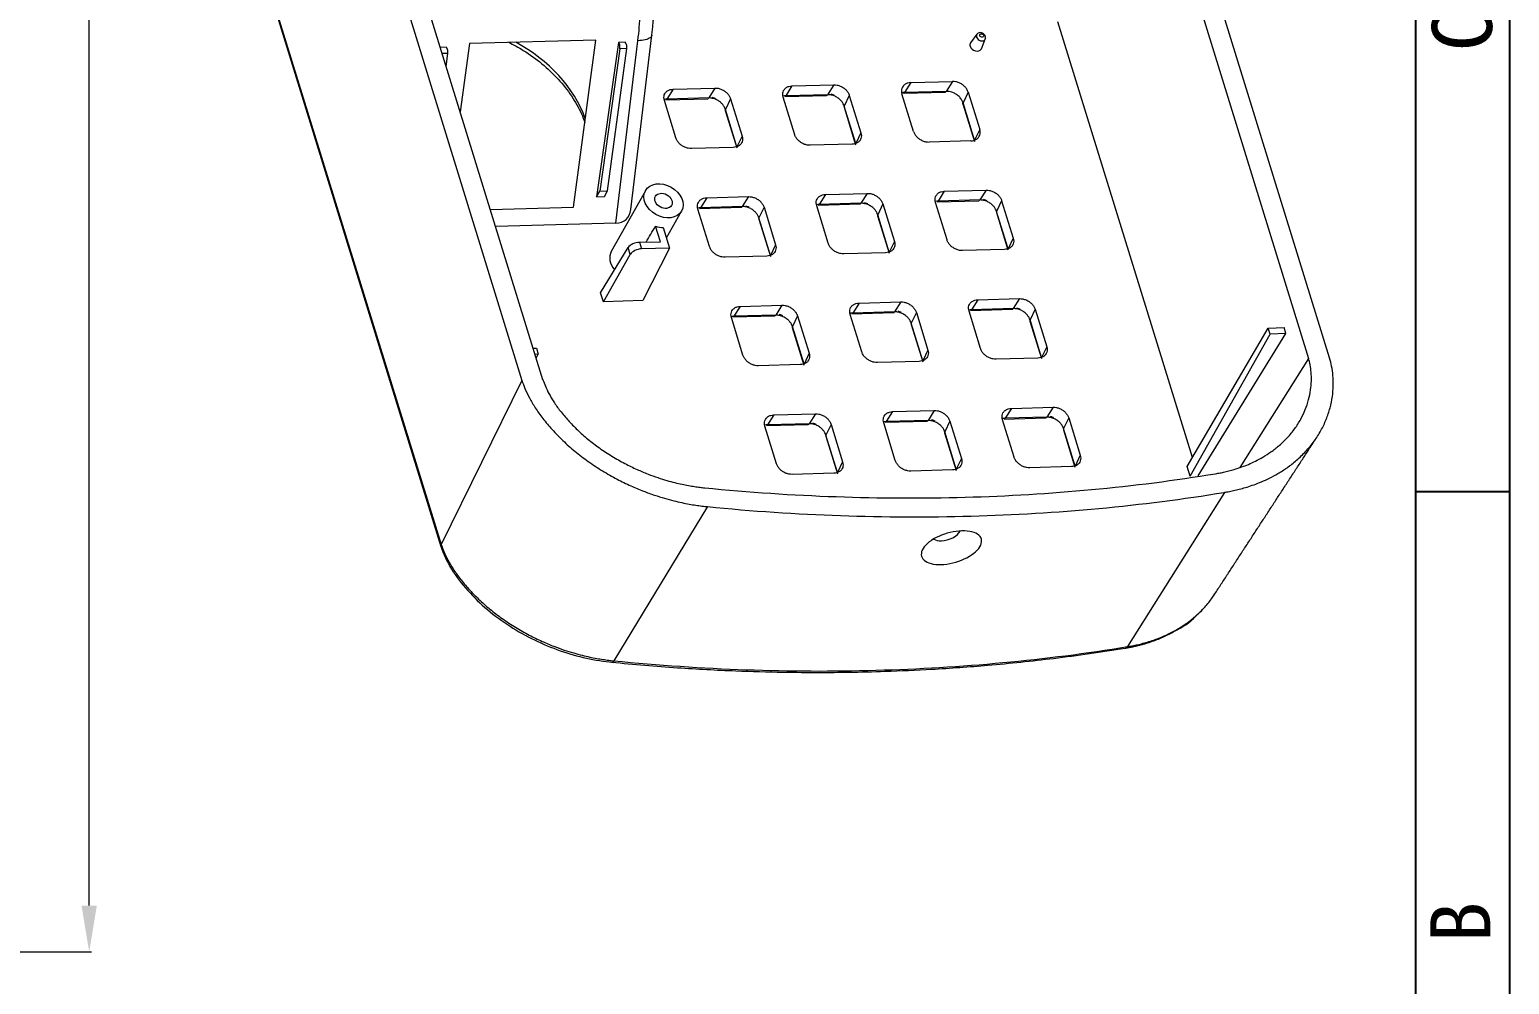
# Model space of a CAD drawing. Header units: inches. Extents: x 891 to 1249, y 156 to 796.
# Drawn here: x 1164.2 to 1228.3, y 616.3 to 657.6 of the extents above; entities that cross this region are included whole.
import ezdxf
from ezdxf.enums import TextEntityAlignment as Align

# ---------------------------------------------------------------- set-up
doc = ezdxf.new("R2010")
doc.units = ezdxf.units.IN
doc.header["$MEASUREMENT"] = 0
doc.layers.add('10', color=7, linetype='Continuous', true_color=0xffffff)
doc.layers.add('50', color=7, linetype='Continuous')
doc.layers.add('dim', color=82, linetype='Continuous', lineweight=9)
doc.styles.add('宋体', font='SimSun.ttf', dxfattribs={"width": 0.7})
doc.dimstyles.new('2.5', dxfattribs={"dimtxt": 2.5, "dimasz": 2, "dimexe": 0.1, "dimexo": 0.1, "dimgap": 0.1, "dimtad": 0, "dimzin": 0, "dimdsep": 46, "dimtxsty": 'Standard', "dimcen": 0, "dimclrd": 4, "dimclre": 4, "dimclrt": 3, "dimadec": 1, "dimazin": 0, "dimtfac": 1, "dimtofl": 0, "dimtmove": 0, "dimatfit": 3, "dimfxl": 0.18, "dimtolj": 1, "dimtzin": 0, "dimlwd": 9, "dimlwe": 9, "dimarcsym": 0})

# ---------------------------------------------------------------- blocks, each defined once
blk = doc.blocks.new('7')
blk.add_line((2415.951, 338.693), (2420.951, 338.693))
for points in [[(2420.951, 241.193), (2010.951, 241.193), (2010.951, 528.193), (2420.951, 528.193)], [(2415.951, 246.193), (2015.951, 246.193), (2015.951, 523.193), (2415.951, 523.193)]]:
    blk.add_lwpolyline(points, close=True)
at = {"style": '宋体'}
for s, p in [('C', (2418.42, 363.233)), ('B', (2418.336, 315.762))]:
    blk.add_text(s, height=3.2, rotation=90, dxfattribs=at).set_placement(p, align=Align.MIDDLE)
blk = doc.blocks.new('*D110')
at = {"layer": 'Defpoints', "color": 0, "lineweight": 9}
for p in [(1114.911, 768.216), (1114.906, 617.671), (1166.802, 617.671)]:
    blk.add_point(p, dxfattribs=at)
at = {"layer": 'dim', "color": 4, "lineweight": 9}
for p, q in [((1115.011, 768.216), (1166.902, 768.216)), ((1166.802, 766.216), (1166.802, 698.669)), ((1166.802, 619.671), (1166.802, 687.219)), ((1115.006, 617.671), (1166.902, 617.671))]:
    blk.add_line(p, q, dxfattribs=at)
for points in [[(1166.469, 766.216), (1167.135, 766.216), (1166.802, 768.216)], [(1166.469, 619.671), (1167.135, 619.671), (1166.802, 617.671)]]:
    blk.add_solid(points, dxfattribs=at)
at = {"layer": 'dim', "color": 3, "lineweight": 9, "insert": (1166.802, 692.944), "char_height": 2.5, "attachment_point": 5, "rotation": 90}
blk.add_mtext('\\A1;150.54', dxfattribs=at)

msp = doc.modelspace()

# ---------------------------------------------------------------- linework, layer by layer
at = {"layer": '10', "color": 7, "lineweight": 9}
for p, q in [((1207.272, 683.358), (1219.623, 643.365)), ((1220.537, 643.388), (1208.186, 683.383)), ((1173.193, 682.415), (1185.548, 642.413)), ((1186.46, 642.442), (1174.107, 682.44)), ((1169.685, 675.215), (1182.039, 635.214)), ((1169.698, 675.309), (1182.051, 635.312)), ((1214.596, 639.065), (1208.77, 657.93)), ((1188.753, 657.146), (1183.278, 656.995)), ((1187.781, 649.91), (1188.753, 657.146)), ((1189.624, 649.217), (1190.574, 657.117)), ((1190.269, 649.803), (1191.177, 657.357)), ((1205.26, 657.396), (1204.988, 657.033)), ((1205.456, 656.771), (1205.624, 657.192)), ((1205.617, 657.177), (1205.623, 657.191)), ((1182.269, 656.836), (1182.017, 656.829)), ((1182.341, 656.567), (1182.099, 656.561)), ((1182.27, 656.009), (1182.341, 656.567)), ((1183.278, 656.995), (1182.88, 654.034)), ((1189.727, 657.042), (1188.781, 650.359)), ((1189.792, 656.773), (1188.92, 650.605)), ((1189.259, 650.614), (1190.087, 656.781)), ((1190.019, 657.05), (1189.727, 657.042)), ((1190.087, 656.781), (1189.792, 656.773)), ((1197.249, 655.161), (1199.057, 655.211)), ((1199.057, 655.211), (1198.786, 654.781)), ((1202.396, 655.303), (1202.125, 654.873)), ((1202.396, 655.303), (1204.204, 655.353)), ((1204.204, 655.353), (1203.932, 654.923)), ((1191.789, 654.559), (1193.598, 654.609)), ((1192.102, 655.019), (1191.831, 654.589)), ((1193.639, 654.639), (1191.831, 654.589)), ((1192.102, 655.019), (1193.91, 655.069)), ((1193.91, 655.069), (1193.639, 654.639)), ((1194.586, 654.609), (1194.364, 654.145)), ((1194.586, 654.609), (1195.087, 652.986)), ((1197.368, 653.049), (1196.867, 654.672)), ((1196.936, 654.701), (1198.745, 654.751)), ((1197.249, 655.161), (1196.978, 654.731)), ((1198.786, 654.781), (1196.978, 654.731)), ((1199.732, 654.751), (1199.511, 654.287)), ((1199.732, 654.751), (1200.234, 653.128)), ((1202.515, 653.191), (1202.014, 654.814)), ((1202.082, 654.843), (1203.891, 654.893)), ((1203.932, 654.923), (1202.125, 654.873)), ((1204.879, 654.893), (1204.658, 654.429)), ((1204.879, 654.893), (1205.38, 653.27)), ((1192.221, 652.907), (1191.72, 654.529)), ((1194.359, 654.097), (1194.86, 652.474)), ((1194.865, 652.523), (1194.364, 654.145)), ((1199.505, 654.239), (1200.007, 652.616)), ((1200.012, 652.665), (1199.511, 654.287)), ((1204.652, 654.382), (1205.153, 652.759)), ((1205.159, 652.807), (1204.658, 654.429)), ((1205.38, 653.27), (1205.159, 652.807)), ((1195.087, 652.986), (1194.865, 652.523)), ((1199.851, 652.639), (1198.043, 652.589)), ((1200.234, 653.128), (1200.012, 652.665)), ((1204.998, 652.781), (1203.19, 652.731)), ((1194.704, 652.497), (1192.897, 652.447)), ((1188.781, 650.359), (1188.92, 650.605)), ((1188.781, 650.359), (1189.121, 650.368)), ((1188.92, 650.605), (1189.259, 650.614)), ((1189.121, 650.368), (1189.259, 650.614)), ((1190.897, 650.625), (1189.419, 647.989)), ((1193.554, 650.317), (1193.283, 649.888)), ((1193.554, 650.317), (1195.362, 650.367)), ((1195.362, 650.367), (1195.091, 649.938)), ((1198.701, 650.46), (1198.43, 650.03)), ((1200.238, 650.08), (1198.43, 650.03)), ((1198.701, 650.46), (1200.509, 650.509)), ((1200.509, 650.509), (1200.238, 650.08)), ((1203.967, 648.49), (1203.465, 650.112)), ((1203.535, 650.142), (1205.344, 650.192)), ((1203.848, 650.602), (1203.577, 650.172)), ((1205.384, 650.222), (1203.577, 650.172)), ((1203.848, 650.602), (1205.656, 650.652)), ((1205.656, 650.652), (1205.384, 650.222)), ((1206.331, 650.191), (1206.109, 649.728)), ((1206.331, 650.191), (1206.832, 648.569)), ((1184.184, 649.811), (1187.781, 649.91)), ((1191.813, 648.577), (1192.467, 649.745)), ((1193.673, 648.205), (1193.172, 649.828)), ((1193.241, 649.857), (1195.05, 649.907)), ((1195.091, 649.938), (1193.283, 649.888)), ((1196.038, 649.907), (1195.816, 649.444)), ((1196.317, 647.821), (1195.816, 649.444)), ((1196.038, 649.907), (1196.539, 648.285)), ((1198.82, 648.348), (1198.319, 649.97)), ((1198.388, 650), (1200.197, 650.049)), ((1200.957, 649.538), (1201.459, 647.914)), ((1201.184, 650.049), (1200.963, 649.586)), ((1201.464, 647.963), (1200.963, 649.586)), ((1201.184, 650.049), (1201.685, 648.427)), ((1206.104, 649.68), (1206.605, 648.057)), ((1206.611, 648.105), (1206.109, 649.728)), ((1189.624, 649.217), (1184.412, 649.074)), ((1191.546, 648.414), (1191.339, 649.085)), ((1191.671, 649.035), (1191.948, 648.14)), ((1195.81, 649.396), (1196.312, 647.772)), ((1188.959, 646.209), (1190.15, 648.159)), ((1190.241, 647.866), (1190.15, 648.159)), ((1190.643, 648.389), (1191.546, 648.414)), ((1190.643, 648.389), (1190.73, 648.107)), ((1191.948, 648.14), (1190.73, 648.107)), ((1191.948, 648.14), (1190.78, 645.863)), ((1196.539, 648.285), (1196.317, 647.821)), ((1201.685, 648.427), (1201.464, 647.963)), ((1206.832, 648.569), (1206.611, 648.105)), ((1189.08, 645.816), (1190.241, 647.866)), ((1196.156, 647.795), (1194.349, 647.745)), ((1201.303, 647.937), (1199.495, 647.887)), ((1206.45, 648.079), (1204.642, 648.03)), ((1189.08, 645.816), (1188.959, 646.209)), ((1190.78, 645.863), (1189.08, 645.816)), ((1195.006, 645.616), (1194.735, 645.186)), ((1195.006, 645.616), (1196.814, 645.666)), ((1196.814, 645.666), (1196.543, 645.236)), ((1200.153, 645.758), (1199.882, 645.328)), ((1200.153, 645.758), (1201.961, 645.808)), ((1201.961, 645.808), (1201.689, 645.378)), ((1205.3, 645.9), (1205.028, 645.471)), ((1205.3, 645.9), (1207.107, 645.95)), ((1207.107, 645.95), (1206.836, 645.52)), ((1195.125, 643.504), (1194.624, 645.127)), ((1194.693, 645.156), (1196.502, 645.206)), ((1196.543, 645.236), (1194.735, 645.186)), ((1197.49, 645.206), (1197.268, 644.742)), ((1197.49, 645.206), (1197.991, 643.583)), ((1200.272, 643.646), (1199.771, 645.269)), ((1199.84, 645.298), (1201.649, 645.348)), ((1201.689, 645.378), (1199.882, 645.328)), ((1202.636, 645.348), (1202.415, 644.884)), ((1202.636, 645.348), (1203.137, 643.725)), ((1205.418, 643.788), (1204.917, 645.411)), ((1204.987, 645.44), (1206.796, 645.49)), ((1206.836, 645.52), (1205.028, 645.471)), ((1207.556, 644.979), (1208.057, 643.355)), ((1207.783, 645.49), (1207.561, 645.027)), ((1208.062, 643.404), (1207.561, 645.027)), ((1207.783, 645.49), (1208.284, 643.867)), ((1197.262, 644.694), (1197.764, 643.071)), ((1197.769, 643.12), (1197.268, 644.742)), ((1202.409, 644.836), (1202.91, 643.213)), ((1202.916, 643.262), (1202.415, 644.884)), ((1214.369, 638.677), (1217.883, 644.679)), ((1214.496, 638.263), (1217.964, 644.417)), ((1214.841, 638.273), (1218.646, 644.435)), ((1217.883, 644.679), (1218.565, 644.698)), ((1217.964, 644.417), (1217.883, 644.679)), ((1218.646, 644.435), (1217.964, 644.417)), ((1218.646, 644.435), (1218.565, 644.698)), ((1186.041, 643.799), (1186.177, 643.803)), ((1186.177, 643.803), (1186.258, 643.541)), ((1203.137, 643.725), (1202.916, 643.262)), ((1208.284, 643.867), (1208.062, 643.404)), ((1186.258, 643.541), (1186.122, 643.537)), ((1186.171, 643.378), (1186.258, 643.541)), ((1197.608, 643.094), (1195.8, 643.044)), ((1197.991, 643.583), (1197.769, 643.12)), ((1202.755, 643.236), (1200.947, 643.186)), ((1207.902, 643.378), (1206.094, 643.328)), ((1219.623, 643.365), (1216.65, 638.639)), ((1185.548, 642.413), (1182.051, 635.312)), ((1201.605, 641.057), (1203.413, 641.107)), ((1203.413, 641.107), (1203.141, 640.677)), ((1206.752, 641.199), (1206.48, 640.769)), ((1206.752, 641.199), (1208.559, 641.249)), ((1208.559, 641.249), (1208.288, 640.819)), ((1196.145, 640.454), (1197.954, 640.504)), ((1196.458, 640.915), (1196.187, 640.485)), ((1197.995, 640.535), (1196.187, 640.485)), ((1196.458, 640.915), (1198.266, 640.964)), ((1198.266, 640.964), (1197.995, 640.535)), ((1198.941, 640.504), (1198.72, 640.041)), ((1198.941, 640.504), (1199.443, 638.882)), ((1201.724, 638.945), (1201.222, 640.567)), ((1201.292, 640.597), (1203.101, 640.647)), ((1201.605, 641.057), (1201.334, 640.627)), ((1203.141, 640.677), (1201.334, 640.627)), ((1204.088, 640.646), (1203.867, 640.183)), ((1204.088, 640.646), (1204.589, 639.024)), ((1206.87, 639.087), (1206.369, 640.709)), ((1206.439, 640.739), (1208.248, 640.789)), ((1208.288, 640.819), (1206.48, 640.769)), ((1209.235, 640.789), (1209.013, 640.325)), ((1209.235, 640.789), (1209.736, 639.166)), ((1196.577, 638.803), (1196.076, 640.425)), ((1198.714, 639.993), (1199.216, 638.369)), ((1199.221, 638.418), (1198.72, 640.041)), ((1203.861, 640.135), (1204.362, 638.511)), ((1204.368, 638.56), (1203.867, 640.183)), ((1209.008, 640.277), (1209.509, 638.654)), ((1209.514, 638.702), (1209.013, 640.325)), ((1209.736, 639.166), (1209.514, 638.702)), ((1199.443, 638.882), (1199.221, 638.418)), ((1204.207, 638.534), (1202.399, 638.484)), ((1204.589, 639.024), (1204.368, 638.56)), ((1209.354, 638.677), (1207.546, 638.627)), ((1214.496, 638.263), (1214.369, 638.677)), ((1199.06, 638.392), (1197.252, 638.342)), ((1215.982, 637.563), (1211.784, 630.883)), ((1193.587, 636.944), (1189.532, 630.269))]:
    msp.add_line(p, q, dxfattribs=at)
for centre, major_axis, ratio, start_param, end_param in [((1205.434, 657.28), (0.183, -0.103), 0.753815, 3.042484, 3.811876), ((1205.434, 657.28), (0.183, -0.103), 0.753815, 3.811876, 6.283185), ((1182.261, 656.639), (-0.008, 0.2), 0.414817, 4.328441, 6.100595), ((1183.404, 653.407), (4.741, -2.658), 0.753815, 0.716232, 1.597351), ((1189.716, 656.845), (-0.003, 0.2), 0.401468, 4.338015, 6.110169), ((1190.01, 656.853), (-0.006, 0.2), 0.408189, 4.333338, 6.105492), ((1205.212, 656.884), (0.235, -0.132), 0.753815, 3.041009, 3.811876), ((1205.212, 656.884), (0.235, -0.132), 0.753815, 3.811876, 6.283185), ((1205.212, 656.884), (0.235, -0.132), 0.753815, 0, 0.100578), ((1203.885, 655.093), (0.006, -0.2), 0.408189, 6.283171, 6.830111), ((1194.55, 654.156), (-0.191, -0.059), 0.514922, 5.839249, 6.283195), ((1199.696, 654.298), (-0.191, -0.059), 0.514922, 5.839249, 6.283195), ((1189.31, 650.205), (-0.757, 0.817), 0.732425, 2.570722, 3.697654), ((1196.002, 649.455), (-0.191, -0.059), 0.514922, 5.839249, 6.283195), ((1201.148, 649.597), (-0.191, -0.059), 0.514922, 5.839249, 6.283195), ((1206.295, 649.739), (-0.191, -0.059), 0.514922, 5.839249, 6.283195), ((1197.936, 661.339), (17.385, 29.582), 0.016607, 4.26934, 4.295058), ((1191.451, 649.772), (0.785, -0.44), 0.753815, 4.980505, 5.374091), ((1190.513, 648.165), (-0.383, -0.114), 0.50173, 4.220874, 5.774217), ((1190.204, 647.548), (0.785, -0.44), 0.753815, 3.141593, 4.267348), ((1190.604, 647.872), (0.381, 0.122), 0.528043, 1.069287, 2.62263), ((1207.747, 645.038), (-0.191, -0.059), 0.514922, 5.839249, 6.283195), ((1197.453, 644.753), (-0.191, -0.059), 0.514922, 5.839249, 6.283195), ((1202.6, 644.895), (-0.191, -0.059), 0.514922, 5.839249, 6.283195), ((1198.905, 640.052), (-0.191, -0.059), 0.514922, 5.839249, 6.283195), ((1204.052, 640.194), (-0.191, -0.059), 0.514922, 5.839249, 6.283195), ((1209.199, 640.336), (-0.191, -0.059), 0.514922, 5.839249, 6.283195), ((1182.421, 635.335), (-0.381, -0.121), 0.511496, 5.826173, 6.423581), ((1203.928, 635.834), (-0.612, -0.189), 0.514922, 0.386395, 1.074502), ((1203.928, 635.834), (-0.612, -0.189), 0.514922, 1.074502, 2.733853), ((1211.636, 631.216), (0.066, -0.394), 0.479678, 6.161858, 6.776835), ((1189.49, 630.604), (-0.039, -0.398), 0.329801, 6.204216, 6.885567)]:
    msp.add_ellipse(centre, major_axis=major_axis, ratio=ratio, start_param=start_param, end_param=end_param, dxfattribs=at)
for centre, major_axis in [((1205.469, 657.343), (-0.0785, 0.044)), ((1191.682, 650.185), (0.785, -0.44)), ((1191.682, 650.185), (-0.349, 0.196))]:
    msp.add_ellipse(centre, major_axis=major_axis, ratio=0.753815, dxfattribs=at)
for points, degree in [([(1190.574, 657.117), (1190.622, 657.514), (1190.684, 658.287), (1190.688, 659.393), (1190.635, 660.078), (1190.595, 660.41)], 3), ([(1191.175, 657.337), (1191.4, 659.157), (1191.196, 660.914)], 2), ([(1193.597, 654.611), (1193.612, 654.611), (1193.627, 654.62), (1193.639, 654.639)], 3), ([(1198.744, 654.753), (1198.759, 654.753), (1198.773, 654.762), (1198.786, 654.781)], 3), ([(1200.196, 650.052), (1200.211, 650.051), (1200.225, 650.06), (1200.238, 650.08)], 3), ([(1205.343, 650.194), (1205.358, 650.194), (1205.372, 650.203), (1205.384, 650.222)], 3), ([(1195.049, 649.91), (1195.064, 649.909), (1195.079, 649.918), (1195.091, 649.938)], 3), ([(1196.501, 645.208), (1196.516, 645.208), (1196.53, 645.217), (1196.543, 645.236)], 3), ([(1201.648, 645.35), (1201.663, 645.35), (1201.677, 645.359), (1201.689, 645.378)], 3), ([(1206.795, 645.492), (1206.809, 645.492), (1206.824, 645.501), (1206.836, 645.52)], 3), ([(1197.953, 640.507), (1197.968, 640.506), (1197.982, 640.515), (1197.995, 640.535)], 3), ([(1203.1, 640.649), (1203.115, 640.648), (1203.129, 640.657), (1203.141, 640.677)], 3), ([(1208.247, 640.791), (1208.261, 640.791), (1208.276, 640.8), (1208.288, 640.819)], 3), ([(1215.535, 633.117), (1217.761, 636.533), (1219.987, 639.95)], 2), ([(1215.42, 632.955), (1215.471, 633.023), (1215.519, 633.092), (1215.566, 633.164)], 3), ([(1211.745, 630.83), (1212.942, 631.033), (1213.906, 631.599)], 2)]:
    msp.add_open_spline(points, degree=degree, dxfattribs=at)
for points, knots in [([(1191.177, 657.359), (1191.173, 657.319), (1191.148, 657.281), (1191.007, 657.175), (1190.812, 657.127), (1190.574, 657.117)], [0, 0, 0, 0, 0.310421, 0.310421, 1, 1, 1, 1]), ([(1205.623, 657.191), (1205.635, 657.212), (1205.638, 657.258), (1205.628, 657.322), (1205.593, 657.383), (1205.537, 657.434), (1205.464, 657.466), (1205.387, 657.471), (1205.32, 657.45), (1205.277, 657.421), (1205.265, 657.401), (1205.26, 657.392)], [0, 0, 0, 0, 0.119128, 0.230013, 0.34642, 0.473614, 0.611434, 0.741189, 0.862186, 0.976164, 1, 1, 1, 1]), ([(1184.967, 657.053), (1185.187, 656.946), (1185.693, 656.667), (1186.43, 656.139), (1187.136, 655.47), (1187.716, 654.734), (1188.078, 654.088), (1188.236, 653.7), (1188.281, 653.571)], [0, 0, 0, 0, 0.141238, 0.332831, 0.524189, 0.715249, 0.906082, 1, 1, 1, 1]), ([(1199.057, 655.211), (1199.103, 655.212), (1199.199, 655.204), (1199.343, 655.159), (1199.477, 655.086), (1199.593, 654.989), (1199.682, 654.875), (1199.72, 654.792), (1199.732, 654.751)], [0, 0, 0, 0, 0.16672, 0.333345, 0.499972, 0.666605, 0.833248, 1, 1, 1, 1]), ([(1202.396, 655.303), (1202.35, 655.302), (1202.261, 655.288), (1202.146, 655.237), (1202.059, 655.158), (1202.005, 655.056), (1201.987, 654.938), (1202.001, 654.855), (1202.014, 654.814)], [0, 0, 0, 0, 0.166752, 0.333395, 0.500028, 0.666655, 0.83328, 1, 1, 1, 1]), ([(1204.879, 654.893), (1204.866, 654.934), (1204.829, 655.017), (1204.739, 655.131), (1204.624, 655.228), (1204.489, 655.302), (1204.346, 655.346), (1204.25, 655.354), (1204.204, 655.353)], [0, 0, 0, 0, 0.166752, 0.333395, 0.500028, 0.666655, 0.83328, 1, 1, 1, 1]), ([(1191.72, 654.529), (1191.707, 654.571), (1191.694, 654.654), (1191.711, 654.771), (1191.766, 654.873), (1191.853, 654.953), (1191.967, 655.004), (1192.056, 655.018), (1192.102, 655.019)], [0, 0, 0, 0, 0.16672, 0.333345, 0.499972, 0.666605, 0.833248, 1, 1, 1, 1]), ([(1191.835, 654.589), (1191.826, 654.589), (1191.791, 654.588), (1191.748, 654.582), (1191.71, 654.573), (1191.701, 654.571)], [0, 0, 0, 0, 0.040681, 0.863175, 1, 1, 1, 1]), ([(1194.365, 654.142), (1194.362, 654.15), (1194.353, 654.181), (1194.322, 654.252), (1194.251, 654.358), (1194.146, 654.463), (1194.009, 654.554), (1193.854, 654.616), (1193.728, 654.638), (1193.659, 654.64), (1193.639, 654.639)], [0, 0, 0, 0, 0.006102, 0.129463, 0.267378, 0.422286, 0.595241, 0.770902, 0.932777, 1, 1, 1, 1]), ([(1193.942, 654.609), (1193.925, 654.617), (1193.874, 654.637), (1193.824, 654.653), (1193.793, 654.662)], [0, 0, 0, 0, 0.356794, 1, 1, 1, 1]), ([(1193.91, 655.069), (1193.956, 655.07), (1194.052, 655.062), (1194.196, 655.017), (1194.33, 654.944), (1194.446, 654.847), (1194.535, 654.733), (1194.573, 654.65), (1194.586, 654.609)], [0, 0, 0, 0, 0.16672, 0.333345, 0.499972, 0.666605, 0.833248, 1, 1, 1, 1]), ([(1196.867, 654.672), (1196.854, 654.713), (1196.84, 654.796), (1196.858, 654.914), (1196.912, 655.015), (1197, 655.095), (1197.114, 655.146), (1197.203, 655.16), (1197.249, 655.161)], [0, 0, 0, 0, 0.16672, 0.333345, 0.499972, 0.666605, 0.833248, 1, 1, 1, 1]), ([(1196.982, 654.731), (1196.972, 654.731), (1196.938, 654.73), (1196.894, 654.725), (1196.857, 654.715), (1196.848, 654.713)], [0, 0, 0, 0, 0.040681, 0.863175, 1, 1, 1, 1]), ([(1199.512, 654.284), (1199.509, 654.293), (1199.499, 654.323), (1199.469, 654.394), (1199.398, 654.5), (1199.293, 654.605), (1199.156, 654.697), (1199.001, 654.759), (1198.875, 654.78), (1198.806, 654.782), (1198.786, 654.781)], [0, 0, 0, 0, 0.006102, 0.129463, 0.267378, 0.422286, 0.595241, 0.770902, 0.932777, 1, 1, 1, 1]), ([(1199.089, 654.751), (1199.071, 654.759), (1199.021, 654.779), (1198.971, 654.795), (1198.939, 654.804)], [0, 0, 0, 0, 0.356794, 1, 1, 1, 1]), ([(1202.125, 654.873), (1202.105, 654.873), (1202.061, 654.87), (1202.019, 654.862), (1201.997, 654.856)], [0, 0, 0, 0, 0.448244, 1, 1, 1, 1]), ([(1204.658, 654.429), (1204.652, 654.447), (1204.63, 654.508), (1204.569, 654.614), (1204.458, 654.732), (1204.323, 654.827), (1204.183, 654.888), (1204.055, 654.919), (1203.973, 654.924), (1203.938, 654.923), (1203.929, 654.923)], [0, 0, 0, 0, 0.067173, 0.228981, 0.404601, 0.577576, 0.732529, 0.87048, 0.99387, 1, 1, 1, 1]), ([(1204.998, 652.781), (1205.044, 652.782), (1205.133, 652.796), (1205.247, 652.847), (1205.335, 652.927), (1205.389, 653.028), (1205.407, 653.146), (1205.393, 653.229), (1205.38, 653.27)], [0, 0, 0, 0, 0.166752, 0.333395, 0.500028, 0.666655, 0.83328, 1, 1, 1, 1]), ([(1192.897, 652.447), (1192.851, 652.445), (1192.755, 652.454), (1192.611, 652.498), (1192.477, 652.571), (1192.361, 652.669), (1192.272, 652.783), (1192.234, 652.866), (1192.221, 652.907)], [0, 0, 0, 0, 0.16672, 0.333345, 0.499972, 0.666605, 0.833248, 1, 1, 1, 1]), ([(1195.087, 652.986), (1195.1, 652.945), (1195.113, 652.861), (1195.095, 652.744), (1195.041, 652.642), (1194.954, 652.563), (1194.84, 652.511), (1194.751, 652.498), (1194.704, 652.497)], [0, 0, 0, 0, 0.16672, 0.333345, 0.499972, 0.666605, 0.833248, 1, 1, 1, 1]), ([(1198.043, 652.589), (1197.997, 652.588), (1197.902, 652.596), (1197.758, 652.64), (1197.623, 652.714), (1197.508, 652.811), (1197.418, 652.925), (1197.381, 653.008), (1197.368, 653.049)], [0, 0, 0, 0, 0.16672, 0.333345, 0.499972, 0.666605, 0.833248, 1, 1, 1, 1]), ([(1200.234, 653.128), (1200.246, 653.087), (1200.26, 653.003), (1200.242, 652.886), (1200.188, 652.784), (1200.101, 652.705), (1199.986, 652.653), (1199.897, 652.64), (1199.851, 652.639)], [0, 0, 0, 0, 0.16672, 0.333345, 0.499972, 0.666605, 0.833248, 1, 1, 1, 1]), ([(1202.515, 653.191), (1202.527, 653.15), (1202.565, 653.067), (1202.654, 652.953), (1202.77, 652.856), (1202.904, 652.782), (1203.048, 652.738), (1203.144, 652.73), (1203.19, 652.731)], [0, 0, 0, 0, 0.166752, 0.333395, 0.500028, 0.666655, 0.83328, 1, 1, 1, 1]), ([(1193.172, 649.828), (1193.159, 649.869), (1193.146, 649.953), (1193.163, 650.07), (1193.218, 650.172), (1193.305, 650.251), (1193.419, 650.303), (1193.508, 650.316), (1193.554, 650.317)], [0, 0, 0, 0, 0.16672, 0.333345, 0.499972, 0.666605, 0.833248, 1, 1, 1, 1]), ([(1195.362, 650.367), (1195.408, 650.369), (1195.504, 650.36), (1195.648, 650.316), (1195.782, 650.243), (1195.898, 650.146), (1195.987, 650.031), (1196.025, 649.949), (1196.038, 649.907)], [0, 0, 0, 0, 0.16672, 0.333345, 0.499972, 0.666605, 0.833248, 1, 1, 1, 1]), ([(1198.319, 649.97), (1198.306, 650.012), (1198.292, 650.095), (1198.31, 650.212), (1198.364, 650.314), (1198.452, 650.393), (1198.566, 650.445), (1198.655, 650.458), (1198.701, 650.46)], [0, 0, 0, 0, 0.16672, 0.333345, 0.499972, 0.666605, 0.833248, 1, 1, 1, 1]), ([(1200.964, 649.582), (1200.961, 649.591), (1200.951, 649.622), (1200.921, 649.693), (1200.85, 649.798), (1200.745, 649.904), (1200.607, 649.995), (1200.452, 650.057), (1200.327, 650.079), (1200.258, 650.08), (1200.238, 650.08)], [0, 0, 0, 0, 0.006102, 0.129463, 0.267378, 0.422286, 0.595241, 0.770902, 0.932777, 1, 1, 1, 1]), ([(1200.541, 650.05), (1200.523, 650.058), (1200.473, 650.078), (1200.423, 650.094), (1200.391, 650.102)], [0, 0, 0, 0, 0.356794, 1, 1, 1, 1]), ([(1200.509, 650.509), (1200.555, 650.511), (1200.651, 650.502), (1200.795, 650.458), (1200.929, 650.385), (1201.045, 650.288), (1201.134, 650.173), (1201.172, 650.091), (1201.184, 650.049)], [0, 0, 0, 0, 0.16672, 0.333345, 0.499972, 0.666605, 0.833248, 1, 1, 1, 1]), ([(1203.465, 650.112), (1203.453, 650.154), (1203.439, 650.237), (1203.457, 650.354), (1203.511, 650.456), (1203.598, 650.535), (1203.713, 650.587), (1203.802, 650.6), (1203.848, 650.602)], [0, 0, 0, 0, 0.16672, 0.333345, 0.499972, 0.666605, 0.833248, 1, 1, 1, 1]), ([(1203.58, 650.172), (1203.571, 650.172), (1203.536, 650.171), (1203.493, 650.165), (1203.456, 650.156), (1203.447, 650.154)], [0, 0, 0, 0, 0.040681, 0.863175, 1, 1, 1, 1]), ([(1206.111, 649.724), (1206.108, 649.733), (1206.098, 649.764), (1206.068, 649.835), (1205.997, 649.94), (1205.892, 650.046), (1205.754, 650.137), (1205.599, 650.199), (1205.473, 650.221), (1205.404, 650.222), (1205.384, 650.222)], [0, 0, 0, 0, 0.006102, 0.129463, 0.267378, 0.422286, 0.595241, 0.770902, 0.932777, 1, 1, 1, 1]), ([(1205.688, 650.192), (1205.67, 650.2), (1205.62, 650.22), (1205.57, 650.236), (1205.538, 650.244)], [0, 0, 0, 0, 0.356794, 1, 1, 1, 1]), ([(1205.656, 650.652), (1205.702, 650.653), (1205.797, 650.645), (1205.941, 650.6), (1206.076, 650.527), (1206.191, 650.43), (1206.281, 650.315), (1206.318, 650.233), (1206.331, 650.191)], [0, 0, 0, 0, 0.16672, 0.333345, 0.499972, 0.666605, 0.833248, 1, 1, 1, 1]), ([(1193.287, 649.888), (1193.278, 649.888), (1193.243, 649.886), (1193.2, 649.881), (1193.162, 649.872), (1193.153, 649.87)], [0, 0, 0, 0, 0.040681, 0.863175, 1, 1, 1, 1]), ([(1195.817, 649.44), (1195.814, 649.449), (1195.805, 649.48), (1195.774, 649.551), (1195.703, 649.656), (1195.598, 649.761), (1195.461, 649.853), (1195.306, 649.915), (1195.18, 649.937), (1195.111, 649.938), (1195.091, 649.938)], [0, 0, 0, 0, 0.006102, 0.129463, 0.267378, 0.422286, 0.595241, 0.770902, 0.932777, 1, 1, 1, 1]), ([(1195.394, 649.908), (1195.376, 649.915), (1195.326, 649.936), (1195.276, 649.952), (1195.244, 649.96)], [0, 0, 0, 0, 0.356794, 1, 1, 1, 1]), ([(1198.433, 650.03), (1198.424, 650.03), (1198.39, 650.029), (1198.346, 650.023), (1198.309, 650.014), (1198.3, 650.012)], [0, 0, 0, 0, 0.040681, 0.863175, 1, 1, 1, 1]), ([(1194.349, 647.745), (1194.302, 647.744), (1194.207, 647.752), (1194.063, 647.797), (1193.928, 647.87), (1193.813, 647.967), (1193.724, 648.081), (1193.686, 648.164), (1193.673, 648.205)], [0, 0, 0, 0, 0.16672, 0.333345, 0.499972, 0.666605, 0.833248, 1, 1, 1, 1]), ([(1196.539, 648.285), (1196.551, 648.243), (1196.565, 648.16), (1196.547, 648.043), (1196.493, 647.941), (1196.406, 647.861), (1196.292, 647.81), (1196.202, 647.796), (1196.156, 647.795)], [0, 0, 0, 0, 0.16672, 0.333345, 0.499972, 0.666605, 0.833248, 1, 1, 1, 1]), ([(1199.495, 647.887), (1199.449, 647.886), (1199.353, 647.894), (1199.21, 647.939), (1199.075, 648.012), (1198.96, 648.109), (1198.87, 648.224), (1198.833, 648.306), (1198.82, 648.348)], [0, 0, 0, 0, 0.16672, 0.333345, 0.499972, 0.666605, 0.833248, 1, 1, 1, 1]), ([(1201.685, 648.427), (1201.698, 648.385), (1201.712, 648.302), (1201.694, 648.185), (1201.64, 648.083), (1201.553, 648.004), (1201.438, 647.952), (1201.349, 647.939), (1201.303, 647.937)], [0, 0, 0, 0, 0.16672, 0.333345, 0.499972, 0.666605, 0.833248, 1, 1, 1, 1]), ([(1204.642, 648.03), (1204.596, 648.028), (1204.5, 648.037), (1204.356, 648.081), (1204.222, 648.154), (1204.106, 648.251), (1204.017, 648.366), (1203.979, 648.448), (1203.967, 648.49)], [0, 0, 0, 0, 0.16672, 0.333345, 0.499972, 0.666605, 0.833248, 1, 1, 1, 1]), ([(1206.832, 648.569), (1206.845, 648.527), (1206.859, 648.444), (1206.841, 648.327), (1206.787, 648.225), (1206.699, 648.146), (1206.585, 648.094), (1206.496, 648.081), (1206.45, 648.079)], [0, 0, 0, 0, 0.16672, 0.333345, 0.499972, 0.666605, 0.833248, 1, 1, 1, 1]), ([(1194.624, 645.127), (1194.611, 645.168), (1194.598, 645.251), (1194.615, 645.369), (1194.669, 645.47), (1194.757, 645.55), (1194.871, 645.601), (1194.96, 645.615), (1195.006, 645.616)], [0, 0, 0, 0, 0.16672, 0.333345, 0.499972, 0.666605, 0.833248, 1, 1, 1, 1]), ([(1196.814, 645.666), (1196.86, 645.667), (1196.956, 645.659), (1197.1, 645.614), (1197.234, 645.541), (1197.35, 645.444), (1197.439, 645.33), (1197.477, 645.247), (1197.49, 645.206)], [0, 0, 0, 0, 0.16672, 0.333345, 0.499972, 0.666605, 0.833248, 1, 1, 1, 1]), ([(1199.771, 645.269), (1199.758, 645.31), (1199.744, 645.393), (1199.762, 645.511), (1199.816, 645.612), (1199.903, 645.692), (1200.018, 645.743), (1200.107, 645.757), (1200.153, 645.758)], [0, 0, 0, 0, 0.16672, 0.333345, 0.499972, 0.666605, 0.833248, 1, 1, 1, 1]), ([(1201.961, 645.808), (1202.007, 645.809), (1202.103, 645.801), (1202.246, 645.757), (1202.381, 645.683), (1202.497, 645.586), (1202.586, 645.472), (1202.624, 645.389), (1202.636, 645.348)], [0, 0, 0, 0, 0.16672, 0.333345, 0.499972, 0.666605, 0.833248, 1, 1, 1, 1]), ([(1204.917, 645.411), (1204.905, 645.452), (1204.891, 645.536), (1204.909, 645.653), (1204.963, 645.755), (1205.05, 645.834), (1205.164, 645.886), (1205.254, 645.899), (1205.3, 645.9)], [0, 0, 0, 0, 0.16672, 0.333345, 0.499972, 0.666605, 0.833248, 1, 1, 1, 1]), ([(1207.107, 645.95), (1207.154, 645.951), (1207.249, 645.943), (1207.393, 645.899), (1207.528, 645.825), (1207.643, 645.728), (1207.733, 645.614), (1207.77, 645.531), (1207.783, 645.49)], [0, 0, 0, 0, 0.16672, 0.333345, 0.499972, 0.666605, 0.833248, 1, 1, 1, 1]), ([(1194.739, 645.186), (1194.729, 645.186), (1194.695, 645.185), (1194.652, 645.179), (1194.614, 645.17), (1194.605, 645.168)], [0, 0, 0, 0, 0.040681, 0.863175, 1, 1, 1, 1]), ([(1197.269, 644.739), (1197.266, 644.747), (1197.256, 644.778), (1197.226, 644.849), (1197.155, 644.955), (1197.05, 645.06), (1196.913, 645.152), (1196.758, 645.214), (1196.632, 645.235), (1196.563, 645.237), (1196.543, 645.236)], [0, 0, 0, 0, 0.006102, 0.129463, 0.267378, 0.422286, 0.595241, 0.770902, 0.932777, 1, 1, 1, 1]), ([(1196.846, 645.206), (1196.828, 645.214), (1196.778, 645.234), (1196.728, 645.25), (1196.696, 645.259)], [0, 0, 0, 0, 0.356794, 1, 1, 1, 1]), ([(1199.885, 645.328), (1199.876, 645.328), (1199.842, 645.327), (1199.798, 645.322), (1199.761, 645.313), (1199.752, 645.31)], [0, 0, 0, 0, 0.040681, 0.863175, 1, 1, 1, 1]), ([(1202.416, 644.881), (1202.413, 644.89), (1202.403, 644.921), (1202.373, 644.992), (1202.302, 645.097), (1202.197, 645.202), (1202.059, 645.294), (1201.904, 645.356), (1201.779, 645.378), (1201.709, 645.379), (1201.689, 645.378)], [0, 0, 0, 0, 0.006102, 0.129463, 0.267378, 0.422286, 0.595241, 0.770902, 0.932777, 1, 1, 1, 1]), ([(1201.993, 645.348), (1201.975, 645.356), (1201.925, 645.376), (1201.875, 645.392), (1201.843, 645.401)], [0, 0, 0, 0, 0.356794, 1, 1, 1, 1]), ([(1205.032, 645.471), (1205.023, 645.47), (1204.988, 645.469), (1204.945, 645.464), (1204.908, 645.455), (1204.899, 645.452)], [0, 0, 0, 0, 0.040681, 0.863175, 1, 1, 1, 1]), ([(1207.562, 645.023), (1207.56, 645.032), (1207.55, 645.063), (1207.52, 645.134), (1207.449, 645.239), (1207.344, 645.344), (1207.206, 645.436), (1207.051, 645.498), (1206.925, 645.52), (1206.856, 645.521), (1206.836, 645.52)], [0, 0, 0, 0, 0.006102, 0.129463, 0.267378, 0.422286, 0.595241, 0.770902, 0.932777, 1, 1, 1, 1]), ([(1207.14, 645.49), (1207.122, 645.498), (1207.072, 645.519), (1207.022, 645.534), (1206.99, 645.543)], [0, 0, 0, 0, 0.356794, 1, 1, 1, 1]), ([(1200.947, 643.186), (1200.901, 643.185), (1200.805, 643.193), (1200.662, 643.237), (1200.527, 643.311), (1200.411, 643.408), (1200.322, 643.522), (1200.284, 643.605), (1200.272, 643.646)], [0, 0, 0, 0, 0.16672, 0.333345, 0.499972, 0.666605, 0.833248, 1, 1, 1, 1]), ([(1203.137, 643.725), (1203.15, 643.684), (1203.164, 643.601), (1203.146, 643.483), (1203.092, 643.381), (1203.004, 643.302), (1202.89, 643.251), (1202.801, 643.237), (1202.755, 643.236)], [0, 0, 0, 0, 0.16672, 0.333345, 0.499972, 0.666605, 0.833248, 1, 1, 1, 1]), ([(1206.094, 643.328), (1206.048, 643.327), (1205.952, 643.335), (1205.808, 643.38), (1205.674, 643.453), (1205.558, 643.55), (1205.469, 643.664), (1205.431, 643.747), (1205.418, 643.788)], [0, 0, 0, 0, 0.16672, 0.333345, 0.499972, 0.666605, 0.833248, 1, 1, 1, 1]), ([(1208.284, 643.867), (1208.297, 643.826), (1208.31, 643.743), (1208.293, 643.625), (1208.238, 643.524), (1208.151, 643.444), (1208.037, 643.393), (1207.948, 643.379), (1207.902, 643.378)], [0, 0, 0, 0, 0.16672, 0.333345, 0.499972, 0.666605, 0.833248, 1, 1, 1, 1]), ([(1195.8, 643.044), (1195.754, 643.043), (1195.659, 643.051), (1195.515, 643.095), (1195.38, 643.169), (1195.265, 643.266), (1195.175, 643.38), (1195.138, 643.463), (1195.125, 643.504)], [0, 0, 0, 0, 0.16672, 0.333345, 0.499972, 0.666605, 0.833248, 1, 1, 1, 1]), ([(1197.991, 643.583), (1198.003, 643.542), (1198.017, 643.458), (1197.999, 643.341), (1197.945, 643.239), (1197.858, 643.16), (1197.743, 643.108), (1197.654, 643.095), (1197.608, 643.094)], [0, 0, 0, 0, 0.16672, 0.333345, 0.499972, 0.666605, 0.833248, 1, 1, 1, 1]), ([(1215.599, 638.371), (1215.663, 638.381), (1215.798, 638.405), (1216.008, 638.45), (1216.235, 638.506), (1216.481, 638.577), (1216.746, 638.665), (1217.032, 638.777), (1217.339, 638.918), (1217.668, 639.095), (1218.017, 639.32), (1218.376, 639.601), (1218.724, 639.935), (1219.034, 640.312), (1219.293, 640.716), (1219.493, 641.137), (1219.636, 641.563), (1219.723, 641.982), (1219.756, 642.378), (1219.745, 642.742), (1219.701, 643.066), (1219.651, 643.27), (1219.623, 643.365)], [0, 0, 0, 0, 0.024697, 0.051866, 0.081725, 0.114696, 0.151197, 0.19176, 0.237001, 0.287671, 0.344988, 0.409739, 0.480538, 0.552158, 0.621801, 0.689478, 0.754999, 0.816107, 0.871293, 0.920285, 0.963522, 1, 1, 1, 1]), ([(1215.978, 637.562), (1215.987, 637.564), (1216.052, 637.575), (1216.204, 637.602), (1216.444, 637.652), (1216.7, 637.716), (1216.977, 637.796), (1217.277, 637.896), (1217.6, 638.022), (1217.948, 638.181), (1218.321, 638.382), (1218.716, 638.637), (1219.124, 638.956), (1219.518, 639.335), (1219.872, 639.764), (1220.168, 640.227), (1220.399, 640.712), (1220.564, 641.204), (1220.665, 641.692), (1220.706, 642.163), (1220.692, 642.603), (1220.638, 643.002), (1220.575, 643.264), (1220.538, 643.383), (1220.536, 643.392)], [0, 0, 0, 0, 0.000031, 0.024875, 0.052032, 0.081878, 0.114834, 0.15132, 0.191864, 0.237086, 0.287733, 0.345025, 0.409748, 0.480516, 0.552104, 0.621716, 0.689364, 0.754856, 0.815937, 0.871098, 0.92007, 0.963288, 0.999963, 1, 1, 1, 1]), ([(1185.545, 642.421), (1185.548, 642.413), (1185.551, 642.404), (1185.587, 642.29), (1185.684, 642.031), (1185.875, 641.636), (1186.131, 641.204), (1186.46, 640.742), (1186.859, 640.267), (1187.323, 639.793), (1187.846, 639.329), (1188.421, 638.891), (1189.031, 638.49), (1189.65, 638.139), (1190.243, 637.85), (1190.788, 637.621), (1191.277, 637.444), (1191.716, 637.307), (1192.11, 637.201), (1192.466, 637.118), (1192.787, 637.055), (1193.078, 637.007), (1193.342, 636.971), (1193.508, 636.952), (1193.582, 636.945), (1193.591, 636.944)], [0, 0, 0, 0, 0.000058, 0.000474, 0.036637, 0.079922, 0.129004, 0.184321, 0.245538, 0.311062, 0.378736, 0.448344, 0.519833, 0.590483, 0.655176, 0.712469, 0.763109, 0.808321, 0.848859, 0.885338, 0.918293, 0.948135, 0.975289, 0.999992, 1, 1, 1, 1]), ([(1186.459, 642.446), (1186.461, 642.438), (1186.49, 642.349), (1186.566, 642.146), (1186.721, 641.825), (1186.933, 641.467), (1187.209, 641.078), (1187.551, 640.672), (1187.952, 640.26), (1188.407, 639.858), (1188.908, 639.476), (1189.444, 639.124), (1189.989, 638.815), (1190.513, 638.559), (1190.993, 638.358), (1191.424, 638.201), (1191.812, 638.08), (1192.161, 637.986), (1192.476, 637.913), (1192.76, 637.857), (1193.018, 637.815), (1193.251, 637.783), (1193.398, 637.766), (1193.468, 637.759)], [0, 0, 0, 0, 0.000085, 0.036264, 0.079568, 0.128672, 0.184013, 0.245258, 0.31081, 0.378514, 0.448153, 0.519673, 0.590355, 0.655076, 0.712394, 0.763056, 0.808289, 0.848844, 0.88534, 0.918309, 0.948164, 0.975331, 1, 1, 1, 1]), ([(1203.413, 641.107), (1203.459, 641.108), (1203.554, 641.1), (1203.698, 641.055), (1203.833, 640.982), (1203.948, 640.885), (1204.038, 640.77), (1204.075, 640.688), (1204.088, 640.646)], [0, 0, 0, 0, 0.16672, 0.333345, 0.499972, 0.666605, 0.833248, 1, 1, 1, 1]), ([(1206.369, 640.709), (1206.356, 640.751), (1206.343, 640.834), (1206.361, 640.951), (1206.415, 641.053), (1206.502, 641.133), (1206.616, 641.184), (1206.706, 641.198), (1206.752, 641.199)], [0, 0, 0, 0, 0.16672, 0.333345, 0.499972, 0.666605, 0.833248, 1, 1, 1, 1]), ([(1208.559, 641.249), (1208.605, 641.25), (1208.701, 641.242), (1208.845, 641.197), (1208.979, 641.124), (1209.095, 641.027), (1209.184, 640.913), (1209.222, 640.83), (1209.235, 640.789)], [0, 0, 0, 0, 0.16672, 0.333345, 0.499972, 0.666605, 0.833248, 1, 1, 1, 1]), ([(1196.076, 640.425), (1196.063, 640.466), (1196.049, 640.55), (1196.067, 640.667), (1196.121, 640.769), (1196.209, 640.848), (1196.323, 640.9), (1196.412, 640.913), (1196.458, 640.915)], [0, 0, 0, 0, 0.16672, 0.333345, 0.499972, 0.666605, 0.833248, 1, 1, 1, 1]), ([(1196.191, 640.485), (1196.181, 640.485), (1196.147, 640.484), (1196.103, 640.478), (1196.066, 640.469), (1196.057, 640.467)], [0, 0, 0, 0, 0.040681, 0.863175, 1, 1, 1, 1]), ([(1198.721, 640.037), (1198.718, 640.046), (1198.708, 640.077), (1198.678, 640.148), (1198.607, 640.253), (1198.502, 640.358), (1198.365, 640.45), (1198.21, 640.512), (1198.084, 640.534), (1198.015, 640.535), (1197.995, 640.535)], [0, 0, 0, 0, 0.006102, 0.129463, 0.267378, 0.422286, 0.595241, 0.770902, 0.932777, 1, 1, 1, 1]), ([(1198.298, 640.505), (1198.28, 640.512), (1198.23, 640.533), (1198.18, 640.549), (1198.148, 640.557)], [0, 0, 0, 0, 0.356794, 1, 1, 1, 1]), ([(1198.266, 640.964), (1198.312, 640.966), (1198.408, 640.957), (1198.552, 640.913), (1198.686, 640.84), (1198.802, 640.743), (1198.891, 640.628), (1198.929, 640.546), (1198.941, 640.504)], [0, 0, 0, 0, 0.16672, 0.333345, 0.499972, 0.666605, 0.833248, 1, 1, 1, 1]), ([(1201.222, 640.567), (1201.21, 640.609), (1201.196, 640.692), (1201.214, 640.809), (1201.268, 640.911), (1201.355, 640.99), (1201.47, 641.042), (1201.559, 641.055), (1201.605, 641.057)], [0, 0, 0, 0, 0.16672, 0.333345, 0.499972, 0.666605, 0.833248, 1, 1, 1, 1]), ([(1201.337, 640.627), (1201.328, 640.627), (1201.293, 640.626), (1201.25, 640.62), (1201.213, 640.611), (1201.204, 640.609)], [0, 0, 0, 0, 0.040681, 0.863175, 1, 1, 1, 1]), ([(1203.868, 640.179), (1203.865, 640.188), (1203.855, 640.219), (1203.825, 640.29), (1203.754, 640.395), (1203.649, 640.501), (1203.511, 640.592), (1203.356, 640.654), (1203.231, 640.676), (1203.161, 640.677), (1203.141, 640.677)], [0, 0, 0, 0, 0.006102, 0.129463, 0.267378, 0.422286, 0.595241, 0.770902, 0.932777, 1, 1, 1, 1]), ([(1203.445, 640.647), (1203.427, 640.655), (1203.377, 640.675), (1203.327, 640.691), (1203.295, 640.699)], [0, 0, 0, 0, 0.356794, 1, 1, 1, 1]), ([(1206.484, 640.769), (1206.475, 640.769), (1206.44, 640.768), (1206.397, 640.762), (1206.36, 640.753), (1206.351, 640.751)], [0, 0, 0, 0, 0.040681, 0.863175, 1, 1, 1, 1]), ([(1209.014, 640.322), (1209.012, 640.33), (1209.002, 640.361), (1208.971, 640.432), (1208.901, 640.537), (1208.796, 640.643), (1208.658, 640.734), (1208.503, 640.796), (1208.377, 640.818), (1208.308, 640.82), (1208.288, 640.819)], [0, 0, 0, 0, 0.006102, 0.129463, 0.267378, 0.422286, 0.595241, 0.770902, 0.932777, 1, 1, 1, 1]), ([(1208.592, 640.789), (1208.574, 640.797), (1208.524, 640.817), (1208.474, 640.833), (1208.442, 640.841)], [0, 0, 0, 0, 0.356794, 1, 1, 1, 1]), ([(1209.736, 639.166), (1209.749, 639.125), (1209.762, 639.041), (1209.745, 638.924), (1209.69, 638.822), (1209.603, 638.743), (1209.489, 638.691), (1209.4, 638.678), (1209.354, 638.677)], [0, 0, 0, 0, 0.16672, 0.333345, 0.499972, 0.666605, 0.833248, 1, 1, 1, 1]), ([(1197.252, 638.342), (1197.206, 638.341), (1197.11, 638.349), (1196.967, 638.394), (1196.832, 638.467), (1196.717, 638.564), (1196.627, 638.679), (1196.59, 638.761), (1196.577, 638.803)], [0, 0, 0, 0, 0.16672, 0.333345, 0.499972, 0.666605, 0.833248, 1, 1, 1, 1]), ([(1199.443, 638.882), (1199.455, 638.84), (1199.469, 638.757), (1199.451, 638.64), (1199.397, 638.538), (1199.31, 638.459), (1199.195, 638.407), (1199.106, 638.394), (1199.06, 638.392)], [0, 0, 0, 0, 0.16672, 0.333345, 0.499972, 0.666605, 0.833248, 1, 1, 1, 1]), ([(1202.399, 638.484), (1202.353, 638.483), (1202.257, 638.492), (1202.113, 638.536), (1201.979, 638.609), (1201.863, 638.706), (1201.774, 638.821), (1201.736, 638.903), (1201.724, 638.945)], [0, 0, 0, 0, 0.16672, 0.333345, 0.499972, 0.666605, 0.833248, 1, 1, 1, 1]), ([(1204.589, 639.024), (1204.602, 638.982), (1204.616, 638.899), (1204.598, 638.782), (1204.544, 638.68), (1204.456, 638.601), (1204.342, 638.549), (1204.253, 638.536), (1204.207, 638.534)], [0, 0, 0, 0, 0.16672, 0.333345, 0.499972, 0.666605, 0.833248, 1, 1, 1, 1]), ([(1207.546, 638.627), (1207.5, 638.625), (1207.404, 638.634), (1207.26, 638.678), (1207.126, 638.751), (1207.01, 638.848), (1206.921, 638.963), (1206.883, 639.045), (1206.87, 639.087)], [0, 0, 0, 0, 0.16672, 0.333345, 0.499972, 0.666605, 0.833248, 1, 1, 1, 1]), ([(1193.468, 637.759), (1195.378, 637.57), (1199.17, 637.317), (1204.77, 637.296), (1210.262, 637.624), (1213.837, 638.08), (1215.599, 638.371)], [0, 0, 0, 0, 0.250606, 0.499928, 0.749296, 1, 1, 1, 1]), ([(1193.582, 636.945), (1193.591, 636.944), (1195.52, 636.753), (1199.358, 636.497), (1205.023, 636.475), (1210.58, 636.807), (1214.198, 637.269), (1215.978, 637.562), (1215.987, 637.564)], [0, 0, 0, 0, 0.000003, 0.250603, 0.499902, 0.749247, 0.999988, 1, 1, 1, 1]), ([(1182.05, 635.316), (1182.053, 635.307), (1182.085, 635.205), (1182.171, 634.976), (1182.343, 634.621), (1182.575, 634.229), (1182.876, 633.807), (1183.244, 633.369), (1183.673, 632.929), (1184.16, 632.499), (1184.694, 632.091), (1185.264, 631.716), (1185.843, 631.388), (1186.399, 631.117), (1186.908, 630.903), (1187.367, 630.737), (1187.777, 630.609), (1188.147, 630.509), (1188.481, 630.432), (1188.782, 630.373), (1189.055, 630.328), (1189.302, 630.294), (1189.458, 630.276), (1189.532, 630.269)], [0, 0, 0, 0, 0.000282, 0.036453, 0.079747, 0.12884, 0.184169, 0.245399, 0.310937, 0.378626, 0.448249, 0.519754, 0.590419, 0.655126, 0.712431, 0.763082, 0.808304, 0.848851, 0.885338, 0.918299, 0.948148, 0.975308, 1, 1, 1, 1]), ([(1203.709, 634.435), (1203.383, 634.426), (1203.113, 634.499), (1202.827, 634.76), (1202.811, 634.948), (1203.047, 635.328), (1203.294, 635.518), (1203.919, 635.798), (1204.289, 635.883), (1204.932, 635.901), (1205.204, 635.833), (1205.49, 635.58), (1205.504, 635.397), (1205.269, 635.016), (1205.021, 634.821), (1204.404, 634.535), (1204.036, 634.444), (1203.709, 634.435)], [0, 0, 0, 0, 0.125, 0.125, 0.25, 0.25, 0.375, 0.375, 0.5, 0.5, 0.625, 0.625, 0.75, 0.75, 0.875, 0.875, 1, 1, 1, 1]), ([(1182.036, 635.238), (1182.151, 634.893), (1182.456, 634.231), (1183.174, 633.3), (1184.037, 632.468), (1185.34, 631.511), (1187.199, 630.61), (1188.714, 630.278), (1189.496, 630.203)], [0, 0, 0, 0, 0.126887, 0.252639, 0.37785, 0.502867, 0.751617, 1, 1, 1, 1]), ([(1211.784, 630.883), (1211.851, 630.895), (1211.993, 630.92), (1212.217, 630.967), (1212.457, 631.027), (1212.718, 631.102), (1212.999, 631.196), (1213.302, 631.314), (1213.628, 631.463), (1213.977, 631.652), (1214.347, 631.89), (1214.728, 632.188), (1215.097, 632.543), (1215.361, 632.864), (1215.499, 633.062), (1215.535, 633.117)], [0, 0, 0, 0, 0.042789, 0.089689, 0.141235, 0.198152, 0.261163, 0.331184, 0.409284, 0.496754, 0.595698, 0.707477, 0.829696, 0.953331, 1, 1, 1, 1]), ([(1213.905, 631.599), (1213.914, 631.603), (1214.284, 631.773), (1214.67, 632.112), (1215.009, 632.466), (1215.086, 632.55)], [0, 0, 0, 0, 0.015001, 0.769374, 1, 1, 1, 1]), ([(1189.442, 630.21), (1190.396, 630.115), (1192.191, 629.964), (1194.665, 629.833), (1196.717, 629.775), (1198.346, 629.763), (1199.818, 629.775), (1201.434, 629.814), (1203.448, 629.904), (1205.886, 630.079), (1208.688, 630.369), (1210.654, 630.653), (1211.679, 630.823)], [0, 0, 0, 0, 0.124535, 0.235096, 0.325673, 0.396268, 0.451876, 0.522544, 0.613291, 0.724116, 0.855025, 1, 1, 1, 1]), ([(1189.532, 630.269), (1191.452, 630.079), (1195.266, 629.824), (1200.895, 629.803), (1206.418, 630.132), (1210.012, 630.591), (1211.784, 630.883)], [0, 0, 0, 0, 0.250604, 0.499915, 0.749273, 1, 1, 1, 1])]:
    msp.add_open_spline(points, degree=3, knots=knots, dxfattribs=at)
for points, weights in [([(1202.083, 654.843), (1202.098, 654.844), (1202.113, 654.854), (1202.125, 654.873)], [1.01139418383, 1.03218893526, 1.08144700363, 1.15916838894]), ([(1204.68, 654.347), (1204.649, 654.367), (1204.642, 654.397), (1204.658, 654.429)], [1.00241319052, 0.987738688589, 1.03999042139, 1.15916838893])]:
    msp.add_rational_spline(points, weights, degree=3, dxfattribs=at)

# ---------------------------------------------------------------- block references
at = {"layer": '50', "color": 7, "linetype": 'Continuous', "lineweight": 9, "xscale": 0.8130166579023808, "yscale": 0.8130166579024234, "zscale": 0.8130166579022814}
msp.add_blockref('7', (-739.945, 362.23), dxfattribs=at)

# ---------------------------------------------------------------- dimensions: what is measured, and where the dimension line sits
at = {"layer": 'dim', "color": 4, "lineweight": 9}
dim = msp.add_linear_dim(base=(1166.802, 617.6715), p1=(1114.9108, 768.2158), p2=(1114.9061, 617.6715), angle=90, dimstyle='2.5', dxfattribs=at)
dim.commit()
dim.dimension.update_dxf_attribs({"geometry": '*D110', "text_midpoint": (1166.802, 692.9437)})

doc.saveas('drawing.dxf')
